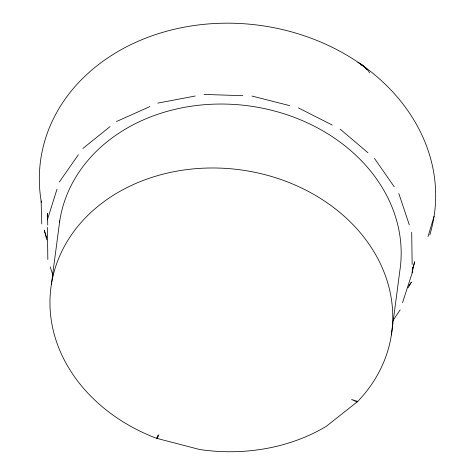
<?xml version="1.0" encoding="UTF-8"?>
<svg xmlns="http://www.w3.org/2000/svg" width="475" height="475" viewBox="0 0 475 475"><rect width="100%" height="100%" fill="white"/><g stroke="black" fill="none" stroke-linecap="round" stroke-linejoin="round"><path stroke-width="0.71" d="M47.512 216.689L47.571 213.251L47.732 225.049M402.551 302.664L412.187 272.87L412.775 268.019M412.817 267.324L412.247 271.724L414.74 261.737L412.526 268.803M51.33 284.745L59.749 220.798M391.376 334.982L399.796 271.035A171.879 141.307 7.5 0 0 250.604 106.145A171.879 141.307 7.5 0 0 59.535 222.247M157.753 435.569L157.308 438.49L158.911 434.714L156.376 438.247L199.643 449.504A171.879 141.307 7.5 0 0 326.224 426.366L357.74 401.44A171.879 141.307 7.5 0 0 312.888 193.919A171.879 141.307 7.5 0 0 69.012 238.498A171.879 141.307 7.5 0 0 156.376 438.247M428.017 236.603L434.079 216.262M56.994 189.175L47.363 219.901M59.316 182.002L78.363 154.791M400.229 309.837L393.122 320.298M407.983 287.791L411.427 282.15L408.892 285.766M82.882 148.455L110.052 126.617M116.458 121.552L149.904 106.578M157.759 103.123L195.189 96.027M203.971 94.424L242.838 95.695M251.934 96.051L289.596 105.604M298.395 107.89L332.274 125.067M357.74 401.44L351.613 399.493L357.063 401.975M340.171 129.141L367.971 152.772M374.431 158.341L394.25 186.823M398.828 193.515L409.313 224.901M46.799 237.874L44.246 230.221L46.823 239.851M411.706 232.257L412.146 264.415M47.838 259.576L47.399 227.424M50.231 266.932L52.933 275.268M41.123 200.955L41.764 223.963M412.181 271.932L412.187 272.87M41.361 202.362A198.722 163.382 7.5 0 1 247.493 24.017A198.722 163.382 7.5 0 1 429.792 234.953M360.472 64.636A21.292 17.504 7.5 0 1 369.698 72.912M357.823 62.492A17.741 14.588 7.5 0 1 366.777 69.605"/></g></svg>
